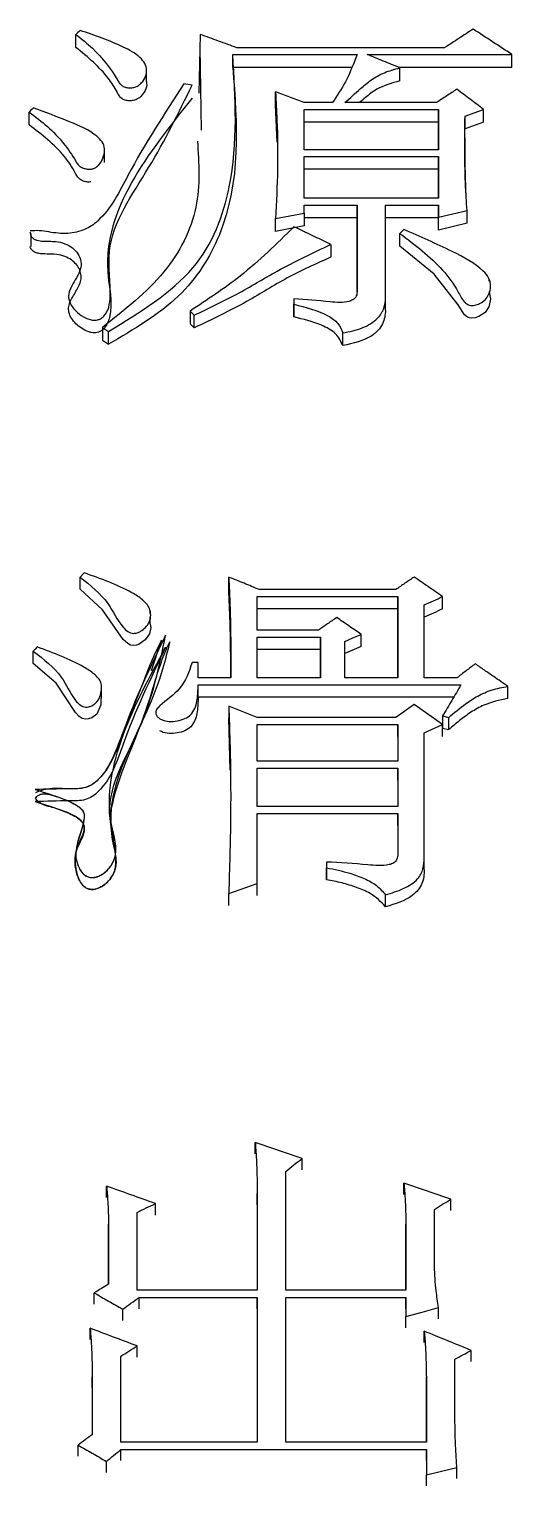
# Model space of a CAD drawing. Header units: millimetres. Extents: x 1890 to 4327, y 775 to 2498.
# Drawn here: x 2449.79 to 2452.35, y 2257.09 to 2264.83 of the extents above; entities that cross this region are included whole.
import ezdxf

# ---------------------------------------------------------------- set-up
doc = ezdxf.new("R2010")
doc.units = ezdxf.units.MM

msp = doc.modelspace()

# ---------------------------------------------------------------- linework, layer by layer
at = {"color": 7, "linetype": 'Continuous', "lineweight": 25}
for p, q in [((2450.0361, 2264.7297), (2450.0361, 2264.7988)), ((2450.6959, 2264.7988), (2450.6879, 2264.487)), ((2450.7029, 2264.2912), (2450.6959, 2264.7296)), ((2450.869, 2264.6925), (2451.5287, 2264.6925)), ((2450.869, 2264.6235), (2450.869, 2264.6925)), ((2451.994, 2264.728), (2450.8906, 2264.728)), ((2451.5829, 2264.6925), (2452.3509, 2264.6925)), ((2452.3509, 2264.6235), (2452.3509, 2264.6925)), ((2450.4101, 2264.55), (2450.4101, 2264.6196)), ((2451.4993, 2264.6235), (2450.869, 2264.6235)), ((2452.3509, 2264.6235), (2451.7512, 2264.6235)), ((2451.756, 2264.5527), (2451.756, 2264.6216)), ((2450.6526, 2264.5293), (2450.6093, 2264.5364)), ((2451.0961, 2264.425), (2451.0961, 2264.4937)), ((2449.7873, 2264.3184), (2449.7873, 2264.387)), ((2451.1041, 2264.2268), (2451.0961, 2264.425)), ((2451.399, 2264.4368), (2451.2476, 2264.4368)), ((2451.2476, 2264.4012), (2451.9615, 2264.4012)), ((2451.2476, 2264.1871), (2451.2476, 2264.4012)), ((2451.9507, 2264.4368), (2451.4639, 2264.4368)), ((2451.9615, 2264.4012), (2451.9615, 2264.1871)), ((2451.9615, 2264.3326), (2451.9615, 2264.4012)), ((2452.1021, 2264.297), (2452.1021, 2264.3655)), ((2452.1995, 2264.3326), (2452.1995, 2264.4012)), ((2451.9615, 2264.3326), (2451.2476, 2264.3326)), ((2451.9615, 2264.1871), (2451.9615, 2264.3326)), ((2452.1995, 2264.3326), (2452.1021, 2264.297)), ((2450.1881, 2264.1186), (2450.1881, 2264.1876)), ((2451.9615, 2264.1871), (2451.2476, 2264.1871)), ((2451.2476, 2264.1513), (2451.9615, 2264.1513)), ((2451.2476, 2263.9292), (2451.2476, 2264.1513)), ((2451.9615, 2264.1513), (2451.9615, 2263.9291)), ((2451.9615, 2264.083), (2451.9615, 2264.1513)), ((2451.9615, 2264.083), (2451.2476, 2264.083)), ((2451.9615, 2263.9291), (2451.9615, 2264.083)), ((2451.9615, 2263.9291), (2451.2476, 2263.9292)), ((2451.0961, 2263.7535), (2451.0961, 2263.8214)), ((2451.2476, 2263.8932), (2451.5288, 2263.8932)), ((2451.2476, 2263.8501), (2451.2476, 2263.8932)), ((2451.2476, 2263.8501), (2451.2476, 2263.7822)), ((2451.5288, 2263.8253), (2451.2476, 2263.8253)), ((2451.5288, 2263.8932), (2451.5288, 2263.4317)), ((2451.5288, 2263.8253), (2451.5288, 2263.8932)), ((2451.5288, 2263.4317), (2451.5288, 2263.8253)), ((2451.6803, 2263.8932), (2451.9615, 2263.8932)), ((2451.6803, 2263.4028), (2451.6803, 2263.8932)), ((2451.9615, 2263.8253), (2451.6803, 2263.8253)), ((2451.9615, 2263.8932), (2451.9615, 2263.8285)), ((2451.9615, 2263.8253), (2451.9615, 2263.8932)), ((2451.9615, 2263.7607), (2451.9615, 2263.8285)), ((2451.9615, 2263.7607), (2451.9615, 2263.8253)), ((2452.113, 2263.7966), (2452.113, 2263.8645)), ((2449.7981, 2263.674), (2449.7981, 2263.7417)), ((2451.2476, 2263.7822), (2451.0961, 2263.7535)), ((2451.7776, 2263.7638), (2451.756, 2263.7422)), ((2452.113, 2263.7966), (2451.9615, 2263.7607)), ((2451.389, 2263.6842), (2451.389, 2263.6165)), ((2452.2308, 2263.4898), (2452.2308, 2263.4988)), ((2451.1935, 2263.3955), (2451.1935, 2263.3666)), ((2451.1935, 2263.3955), (2451.1935, 2263.3282)), ((2451.1935, 2263.2993), (2451.1935, 2263.3666)), ((2451.6803, 2263.3355), (2451.6803, 2263.4028)), ((2452.2308, 2263.4307), (2452.2308, 2263.432)), ((2450.6418, 2263.3303), (2450.6418, 2263.2631)), ((2450.6637, 2263.2411), (2450.6637, 2263.3083)), ((2450.1766, 2263.2433), (2450.2091, 2263.2215)), ((2450.1766, 2263.2433), (2450.1766, 2263.1762)), ((2450.2091, 2263.1544), (2450.2091, 2263.2215)), ((2451.4531, 2263.1471), (2451.4531, 2263.2142)), ((2450.0793, 2261.9409), (2450.0577, 2261.9187)), ((2450.0577, 2261.8533), (2450.0577, 2261.9187)), ((2450.8474, 2261.8533), (2450.8474, 2261.9187)), ((2450.9988, 2261.8149), (2451.7452, 2261.8149)), ((2450.9988, 2261.6365), (2450.9988, 2261.8149)), ((2451.7344, 2261.8519), (2451.0096, 2261.852)), ((2451.7452, 2261.8149), (2451.7452, 2261.3831)), ((2451.7452, 2261.7496), (2451.7452, 2261.8149)), ((2451.9832, 2261.7496), (2451.9832, 2261.8149)), ((2450.4309, 2261.7257), (2450.4309, 2261.7351)), ((2451.7452, 2261.7496), (2450.9988, 2261.7496)), ((2451.7452, 2261.3831), (2451.7452, 2261.7496)), ((2451.8858, 2261.3831), (2451.8858, 2261.7703)), ((2450.4309, 2261.67), (2450.4309, 2261.7059)), ((2450.4363, 2261.4232), (2450.4907, 2261.5827)), ((2451.3233, 2261.6365), (2450.9988, 2261.6365)), ((2450.9988, 2261.5993), (2451.3341, 2261.5993)), ((2450.9988, 2261.3831), (2450.9988, 2261.5993)), ((2451.3341, 2261.5993), (2451.3341, 2261.3831)), ((2451.3341, 2261.5344), (2451.3341, 2261.5993)), ((2451.4639, 2261.3831), (2451.4639, 2261.577)), ((2451.5505, 2261.5492), (2451.5505, 2261.6142)), ((2451.3341, 2261.5344), (2450.9988, 2261.5344)), ((2451.3341, 2261.3831), (2451.3341, 2261.5344)), ((2451.5505, 2261.5492), (2451.4639, 2261.5121)), ((2450.6851, 2261.4652), (2450.6527, 2261.4652)), ((2450.6851, 2261.3831), (2450.6851, 2261.4652)), ((2450.8582, 2261.3831), (2450.6851, 2261.3831)), ((2450.6851, 2261.3458), (2452.0805, 2261.3458)), ((2450.6851, 2261.2811), (2450.6851, 2261.3458)), ((2451.3341, 2261.3831), (2450.9988, 2261.3831)), ((2451.7452, 2261.3831), (2451.4639, 2261.3831)), ((2452.0589, 2261.3831), (2451.8858, 2261.3831)), ((2450.172, 2261.2743), (2450.172, 2261.339)), ((2452.0423, 2261.2811), (2450.6851, 2261.2811)), ((2452.3294, 2261.2736), (2452.3294, 2261.3383)), ((2450.4599, 2261.1983), (2450.4599, 2261.1979)), ((2450.9988, 2261.1737), (2450.8474, 2261.2336)), ((2450.8474, 2261.2336), (2450.8474, 2261.1691)), ((2451.8317, 2261.2411), (2451.7344, 2261.1737)), ((2451.9832, 2261.1363), (2451.8317, 2261.2411)), ((2450.8541, 2260.893), (2450.8474, 2261.1691)), ((2451.7344, 2261.1737), (2450.9988, 2261.1737)), ((2450.9988, 2261.1363), (2451.7452, 2261.1363)), ((2450.9988, 2260.9412), (2450.9988, 2261.1363)), ((2451.7452, 2261.1363), (2451.7452, 2260.9412)), ((2451.7452, 2261.0719), (2451.7452, 2261.1363)), ((2451.8858, 2261.0913), (2451.9832, 2261.1363)), ((2451.9832, 2261.1812), (2452.0156, 2261.1737)), ((2451.9832, 2261.1812), (2451.9832, 2261.1168)), ((2451.9832, 2261.0719), (2451.9832, 2261.1363)), ((2451.9832, 2261.1168), (2452.0156, 2261.1093)), ((2452.0156, 2261.1093), (2452.0156, 2261.1737)), ((2451.8858, 2260.4283), (2451.8858, 2261.0913)), ((2451.7452, 2260.9412), (2450.9988, 2260.9412)), ((2450.9988, 2260.9036), (2451.7452, 2260.9036)), ((2450.9988, 2260.7003), (2450.9988, 2260.9036)), ((2451.7452, 2260.9036), (2451.7452, 2260.7003)), ((2451.7452, 2260.8396), (2451.7452, 2260.9036)), ((2451.7452, 2260.7003), (2450.9988, 2260.7003)), ((2450.9988, 2260.6626), (2451.7452, 2260.6626)), ((2450.9988, 2260.292), (2450.9988, 2260.6626)), ((2451.7452, 2260.6626), (2451.7452, 2260.451)), ((2451.7452, 2260.5989), (2451.7452, 2260.6626)), ((2451.8858, 2260.365), (2451.8858, 2260.4283)), ((2451.3666, 2260.4056), (2451.3666, 2260.3753)), ((2451.3666, 2260.4056), (2451.3666, 2260.3423)), ((2451.3666, 2260.312), (2451.3666, 2260.3753)), ((2450.8474, 2260.2389), (2450.9988, 2260.292)), ((2450.9988, 2260.2288), (2450.9988, 2260.292)), ((2450.8474, 2260.1758), (2450.8474, 2260.2389)), ((2451.6803, 2260.1681), (2451.6803, 2260.2313)), ((2450.988, 2258.8563), (2450.988, 2258.9175)), ((2451.2368, 2258.7715), (2451.2368, 2258.8326)), ((2451.1503, 2258.1337), (2451.1503, 2258.7629)), ((2450.1983, 2258.6246), (2450.1983, 2258.6855)), ((2450.9988, 2258.6468), (2450.9988, 2258.1337)), ((2450.9988, 2258.586), (2450.9988, 2258.6468)), ((2451.7777, 2258.6401), (2451.7777, 2258.701)), ((2450.458, 2258.5318), (2450.458, 2258.5925)), ((2451.9399, 2258.2584), (2451.9399, 2258.5615)), ((2452.0265, 2258.555), (2452.0265, 2258.6158)), ((2450.2092, 2258.4839), (2450.2092, 2258.1649)), ((2450.2092, 2258.4233), (2450.2092, 2258.4839)), ((2450.3606, 2258.1337), (2450.3606, 2258.546)), ((2451.7885, 2258.4839), (2451.7885, 2258.1337)), ((2451.7885, 2258.4233), (2451.7885, 2258.4839)), ((2450.2092, 2258.1649), (2450.2092, 2258.423)), ((2451.7885, 2258.1337), (2451.7885, 2258.423)), ((2450.1334, 2258.058), (2450.1334, 2258.1181)), ((2450.9988, 2258.1337), (2450.3606, 2258.1337)), ((2451.7885, 2258.1337), (2451.1503, 2258.1337)), ((2450.2849, 2257.9722), (2450.2849, 2258.0322)), ((2450.3714, 2258.0947), (2450.9988, 2258.0947)), ((2450.3714, 2258.0346), (2450.3714, 2258.0947)), ((2450.9988, 2258.0947), (2450.9988, 2257.3264)), ((2450.9988, 2258.0346), (2450.9988, 2258.0947)), ((2451.1503, 2258.0947), (2451.7885, 2258.0947)), ((2451.1503, 2257.3264), (2451.1503, 2258.0947)), ((2451.7885, 2258.0947), (2451.7885, 2257.9932)), ((2451.7885, 2258.0346), (2451.7885, 2258.0947)), ((2451.9616, 2257.98), (2451.9616, 2258.0401)), ((2451.7885, 2257.9332), (2451.7885, 2257.9932)), ((2450.1118, 2257.8708), (2450.1118, 2257.9307)), ((2451.8858, 2257.8552), (2451.8858, 2257.915)), ((2450.3606, 2257.777), (2450.3606, 2257.8368)), ((2452.1346, 2257.7536), (2452.1346, 2257.8133)), ((2450.2741, 2257.3264), (2450.2741, 2257.782)), ((2452.0481, 2257.4759), (2452.0481, 2257.7663)), ((2450.1226, 2257.6723), (2450.1226, 2257.3658)), ((2450.1226, 2257.6127), (2450.1226, 2257.6723)), ((2451.8967, 2257.6723), (2451.8967, 2257.3264)), ((2451.8967, 2257.6127), (2451.8967, 2257.6723)), ((2451.8967, 2257.3264), (2451.8967, 2257.6124)), ((2450.9988, 2257.3264), (2450.2741, 2257.3264)), ((2451.8967, 2257.3264), (2451.1503, 2257.3264)), ((2450.0469, 2257.2516), (2450.0469, 2257.3107)), ((2450.2741, 2257.228), (2450.2741, 2257.287)), ((2451.8967, 2257.287), (2451.8967, 2257.153)), ((2451.8967, 2257.228), (2451.8967, 2257.287)), ((2450.1984, 2257.165), (2450.1984, 2257.224)), ((2452.0589, 2257.1335), (2452.0589, 2257.1924)), ((2451.8967, 2257.0941), (2451.8967, 2257.153))]:
    msp.add_line(p, q, dxfattribs=at)
at = {"color": 7, "linetype": 'Continuous', "lineweight": 25, "flags": 128}
for points in [[(2450.0577, 2264.82), (2450.0522, 2264.8146), (2450.0441, 2264.8067), (2450.0361, 2264.7988)], [(2449.8089, 2264.4083), (2449.8034, 2264.4029), (2449.7953, 2264.3949), (2449.7873, 2264.387)], [(2452.1021, 2264.3655), (2452.1508, 2264.3834), (2452.1995, 2264.4012)], [(2451.0961, 2263.8214), (2451.1719, 2263.8357), (2451.2476, 2263.8501)], [(2451.9615, 2263.8285), (2452.0372, 2263.8465), (2452.113, 2263.8645)], [(2451.756, 2263.6745), (2451.756, 2263.6992), (2451.756, 2263.7207), (2451.756, 2263.7422)], [(2452.2296, 2263.4308), (2452.2373, 2263.3935), (2452.2285, 2263.3522), (2452.2084, 2263.3233), (2452.1759, 2263.3011), (2452.1554, 2263.294), (2452.1386, 2263.2922), (2452.1259, 2263.2939), (2452.1146, 2263.2987), (2452.0996, 2263.3108), (2452.0665, 2263.3627), (2451.9382, 2263.5266), (2451.756, 2263.6745), (2451.756, 2263.6745)], [(2450.6418, 2263.3303), (2450.6528, 2263.3193), (2450.6637, 2263.3083)], [(2450.6637, 2263.2412), (2450.6582, 2263.2467), (2450.6527, 2263.2522), (2450.6418, 2263.2631)], [(2450.1767, 2263.1762), (2450.1929, 2263.1653), (2450.2091, 2263.1544)], [(2450.4293, 2261.6686), (2450.4328, 2261.6508), (2450.4262, 2261.6163), (2450.4039, 2261.5847), (2450.3716, 2261.5618), (2450.357, 2261.5564), (2450.3422, 2261.5546), (2450.3258, 2261.5576), (2450.3106, 2261.5652), (2450.2863, 2261.5877), (2450.1772, 2261.744), (2450.0577, 2261.8533), (2450.0577, 2261.8533)], [(2451.4639, 2261.577), (2451.5072, 2261.5956), (2451.5505, 2261.6142)], [(2449.8305, 2261.5472), (2449.8197, 2261.536), (2449.8089, 2261.5249)], [(2449.8089, 2261.46), (2449.8089, 2261.484), (2449.8089, 2261.5044), (2449.8089, 2261.5249)], [(2450.1685, 2261.2743), (2450.1687, 2261.2406), (2450.1473, 2261.1912), (2450.1197, 2261.171), (2450.1032, 2261.1651), (2450.0865, 2261.1636), (2450.069, 2261.1684), (2450.0533, 2261.1784), (2450.0337, 2261.1993), (2449.9305, 2261.3545), (2449.8089, 2261.46), (2449.8089, 2261.46)], [(2451.7885, 2257.9932), (2451.875, 2258.0166), (2451.9616, 2258.0401)], [(2450.2741, 2257.287), (2450.9079, 2257.287), (2451.8967, 2257.287)], [(2451.8967, 2257.153), (2451.9778, 2257.1727), (2452.0589, 2257.1924)]]:
    msp.add_lwpolyline(points, dxfattribs=at)
at = {"color": 7, "linetype": 'Continuous', "lineweight": 25}
for points, knots in [([(2452.1454, 2264.827), (2452.1202, 2264.8105), (2452.0697, 2264.7775), (2452.0192, 2264.7445), (2451.994, 2264.728)], [0, 0, 0, 0, 0.499999, 1, 1, 1, 1]), ([(2452.3509, 2264.6925), (2452.3167, 2264.715), (2452.2482, 2264.7598), (2452.1797, 2264.8046), (2452.1454, 2264.827)], [0, 0, 0, 0, 0.5, 1, 1, 1, 1]), ([(2450.0361, 2264.7988), (2450.0661, 2264.7748), (2450.1566, 2264.7022), (2450.2268, 2264.6095), (2450.2676, 2264.5381), (2450.2822, 2264.5244), (2450.3011, 2264.5171), (2450.3221, 2264.5146), (2450.3434, 2264.5166), (2450.3658, 2264.5254), (2450.3891, 2264.5453), (2450.4075, 2264.5746), (2450.4141, 2264.6106), (2450.4032, 2264.6459), (2450.3664, 2264.692), (2450.2833, 2264.7351), (2450.1755, 2264.7805), (2450.0971, 2264.8068), (2450.0577, 2264.82)], [0, 0, 0, 0, 0.117103, 0.353724, 0.376614, 0.395602, 0.414782, 0.431323, 0.450524, 0.470069, 0.496423, 0.543443, 0.584386, 0.625263, 0.671715, 0.773941, 0.886489, 1, 1, 1, 1]), ([(2450.4082, 2264.5501), (2450.4094, 2264.5466), (2450.4153, 2264.5306), (2450.4047, 2264.5019), (2450.3868, 2264.4741), (2450.3644, 2264.4559), (2450.3423, 2264.4475), (2450.3187, 2264.4458), (2450.2968, 2264.4493), (2450.2771, 2264.4591), (2450.2637, 2264.4749), (2450.2446, 2264.5124), (2450.2056, 2264.5742), (2450.1303, 2264.6529), (2450.0676, 2264.704), (2450.0361, 2264.7297)], [0, 0, 0, 0, 0.021403, 0.100058, 0.170578, 0.207877, 0.245607, 0.2775, 0.3105, 0.342312, 0.37979, 0.420748, 0.584742, 0.790782, 1, 1, 1, 1]), ([(2450.2091, 2263.2215), (2450.377, 2263.3249), (2450.7066, 2263.5278), (2450.9061, 2264.0776), (2450.8831, 2264.4595), (2450.869, 2264.6925)], [0, 0, 0, 0, 0.287943, 0.565415, 1, 1, 1, 1]), ([(2451.5287, 2264.6925), (2451.5102, 2264.6435), (2451.477, 2264.5557), (2451.4229, 2264.4732), (2451.399, 2264.4368)], [0, 0, 0, 0, 0.557901, 1, 1, 1, 1]), ([(2451.756, 2264.6216), (2451.7413, 2264.6276), (2451.712, 2264.6396), (2451.6543, 2264.6633), (2451.6113, 2264.6809), (2451.5829, 2264.6925)], [0, 0, 0, 0, 0.253937, 0.507874, 1, 1, 1, 1]), ([(2450.869, 2264.6235), (2450.8917, 2264.322), (2450.9236, 2263.9002), (2450.6058, 2263.3875), (2450.3429, 2263.233), (2450.2091, 2263.1544)], [0, 0, 0, 0, 0.5518, 0.771887, 1, 1, 1, 1]), ([(2451.4639, 2264.4368), (2451.4916, 2264.4616), (2451.5373, 2264.5027), (2451.6031, 2264.559), (2451.6727, 2264.5989), (2451.728, 2264.614), (2451.756, 2264.6216)], [0, 0, 0, 0, 0.3349013, 0.5525999, 0.7736255, 1, 1, 1, 1]), ([(2449.7925, 2263.7484), (2449.7927, 2263.7437), (2449.7932, 2263.7345), (2449.8015, 2263.7219), (2449.8139, 2263.7117), (2449.8344, 2263.7039), (2449.8777, 2263.6996), (2449.9325, 2263.703), (2449.9896, 2263.6851), (2450.028, 2263.6594), (2450.0547, 2263.6247), (2450.067, 2263.5835), (2450.0542, 2263.5229), (2450.0119, 2263.4705), (2449.9923, 2263.4108), (2450.0054, 2263.3641), (2450.0392, 2263.3241), (2450.0779, 2263.2972), (2450.1102, 2263.2848), (2450.1325, 2263.2813), (2450.1515, 2263.2833), (2450.1691, 2263.2906), (2450.1893, 2263.3076), (2450.2111, 2263.3428), (2450.2268, 2263.46), (2450.1742, 2263.7249), (2450.4393, 2264.093), (2450.5814, 2264.3836), (2450.6526, 2264.5293)], [0, 0, 0, 0, 0.006979, 0.013925, 0.020645, 0.027359, 0.039158, 0.068779, 0.087565, 0.106337, 0.125711, 0.147046, 0.168852, 0.216529, 0.237968, 0.259695, 0.286308, 0.307882, 0.318004, 0.326525, 0.332753, 0.33899, 0.348555, 0.366353, 0.396306, 0.524136, 0.761431, 1, 1, 1, 1]), ([(2450.6093, 2264.5364), (2450.5052, 2264.3771), (2450.3487, 2264.1378), (2450.2211, 2263.8674), (2450.1202, 2263.7822), (2450.0824, 2263.7626), (2450.0395, 2263.7488), (2449.9749, 2263.7388), (2449.9076, 2263.7467), (2449.8424, 2263.7591), (2449.8093, 2263.7567), (2449.7934, 2263.7555)], [0, 0, 0, 0, 0.492538, 0.740191, 0.77071, 0.80144, 0.832707, 0.864862, 0.933359, 0.96806, 1, 1, 1, 1]), ([(2451.756, 2264.5527), (2451.7131, 2264.5401), (2451.6431, 2264.5196), (2451.5806, 2264.4707), (2451.5518, 2264.4458), (2451.5414, 2264.4368)], [0, 0, 0, 0, 0.503492, 0.820845, 1, 1, 1, 1]), ([(2450.6526, 2264.4605), (2450.4171, 2264.1642), (2450.1231, 2263.7943), (2450.2353, 2263.3667), (2450.2054, 2263.2669), (2450.1915, 2263.2442), (2450.1764, 2263.2293), (2450.1637, 2263.2209), (2450.149, 2263.2157), (2450.1328, 2263.2145), (2450.1161, 2263.2166), (2450.0926, 2263.2236), (2450.0641, 2263.2388), (2450.0345, 2263.263), (2450.011, 2263.2917), (2449.9965, 2263.3228), (2449.9959, 2263.3653), (2450.0225, 2263.4144), (2450.0531, 2263.4611), (2450.065, 2263.5023), (2450.0624, 2263.5336), (2450.0499, 2263.5637), (2450.0277, 2263.591), (2449.9963, 2263.6133), (2449.9406, 2263.6352), (2449.8833, 2263.6314), (2449.836, 2263.6361), (2449.8182, 2263.6419), (2449.8069, 2263.6494), (2449.7999, 2263.6567), (2449.7947, 2263.6651), (2449.7933, 2263.6711), (2449.7926, 2263.674)], [0, 0, 0, 0, 0.497456, 0.620857, 0.636346, 0.651276, 0.658077, 0.664325, 0.67016, 0.675991, 0.682204, 0.688976, 0.70417, 0.720933, 0.738108, 0.754604, 0.770049, 0.801248, 0.833208, 0.848775, 0.864425, 0.880247, 0.89615, 0.91217, 0.928663, 0.965077, 0.973828, 0.982053, 0.986245, 0.990754, 0.995583, 1, 1, 1, 1]), ([(2451.0961, 2264.4937), (2451.0988, 2264.4434), (2451.106, 2264.3069), (2451.1091, 2264.0829), (2451.1005, 2263.9086), (2451.0961, 2263.8214)], [0, 0, 0, 0, 0.225447, 0.61244, 1, 1, 1, 1]), ([(2452.0589, 2264.5079), (2452.0408, 2264.4961), (2452.0048, 2264.4724), (2451.9687, 2264.4486), (2451.9507, 2264.4368)], [0, 0, 0, 0, 0.499999, 1, 1, 1, 1]), ([(2452.1995, 2264.4012), (2452.1761, 2264.419), (2452.1292, 2264.4546), (2452.0823, 2264.4901), (2452.0589, 2264.5079)], [0, 0, 0, 0, 0.499999, 1, 1, 1, 1]), ([(2449.7873, 2264.387), (2449.8208, 2264.3617), (2449.9222, 2264.2853), (2450.0016, 2264.1857), (2450.0454, 2264.1075), (2450.0627, 2264.0935), (2450.0841, 2264.0855), (2450.1059, 2264.0828), (2450.1261, 2264.0852), (2450.1438, 2264.093), (2450.167, 2264.1152), (2450.1834, 2264.1494), (2450.1912, 2264.1917), (2450.1776, 2264.2288), (2450.1216, 2264.2848), (2449.9911, 2264.3423), (2449.8733, 2264.385), (2449.8089, 2264.4084)], [0, 0, 0, 0, 0.118687, 0.359196, 0.382949, 0.402078, 0.421221, 0.441113, 0.455768, 0.470498, 0.490908, 0.548404, 0.590662, 0.633125, 0.674263, 0.821867, 1, 1, 1, 1]), ([(2452.113, 2263.8645), (2452.1114, 2263.8875), (2452.109, 2263.9221), (2452.1063, 2263.9681), (2452.1047, 2264.0026), (2452.1037, 2264.0285), (2452.1031, 2264.0486), (2452.1027, 2264.063), (2452.1023, 2264.0802), (2452.1019, 2264.0974), (2452.1017, 2264.1118), (2452.1015, 2264.1262), (2452.1013, 2264.1405), (2452.1012, 2264.1577), (2452.1011, 2264.1749), (2452.101, 2264.1921), (2452.101, 2264.2065), (2452.101, 2264.2208), (2452.1011, 2264.2351), (2452.1012, 2264.2523), (2452.1012, 2264.2667), (2452.1013, 2264.2781), (2452.1014, 2264.2867), (2452.1014, 2264.2939), (2452.1015, 2264.301), (2452.1016, 2264.3082), (2452.1017, 2264.3168), (2452.1017, 2264.3253), (2452.1018, 2264.3325), (2452.1019, 2264.3397), (2452.1019, 2264.3454), (2452.102, 2264.3511), (2452.102, 2264.3554), (2452.1021, 2264.3602), (2452.1021, 2264.3636), (2452.1021, 2264.3655)], [0, 0, 0, 0, 0.137495, 0.206243, 0.274991, 0.343739, 0.360926, 0.3953, 0.429674, 0.464048, 0.498422, 0.515609, 0.549982, 0.584356, 0.61873, 0.653104, 0.687478, 0.704665, 0.739038, 0.773412, 0.807786, 0.824973, 0.84216, 0.859347, 0.86794, 0.885127, 0.902314, 0.919501, 0.936688, 0.945281, 0.962468, 0.971061, 0.979655, 0.988248, 1, 1, 1, 1]), ([(2450.1154, 2264.0164), (2450.1121, 2264.016), (2450.101, 2264.0146), (2450.0817, 2264.018), (2450.0605, 2264.0264), (2450.0427, 2264.0423), (2450.0205, 2264.0872), (2449.9762, 2264.1574), (2449.8884, 2264.2408), (2449.8212, 2264.2924), (2449.7873, 2264.3184)], [0, 0, 0, 0, 0.018476, 0.061789, 0.105489, 0.149477, 0.212223, 0.462546, 0.729106, 1, 1, 1, 1]), ([(2450.6813, 2264.2321), (2450.6889, 2264.1151), (2450.7044, 2263.8767), (2450.5272, 2263.5193), (2450.2946, 2263.3362), (2450.1766, 2263.2433)], [0, 0, 0, 0, 0.322113, 0.656114, 1, 1, 1, 1]), ([(2452.1079, 2263.9477), (2452.108, 2263.9477), (2452.108, 2263.9475), (2452.1065, 2263.9869), (2452.1027, 2264.0922), (2452.1021, 2264.1848), (2452.102, 2264.2433), (2452.102, 2264.2678), (2452.1019, 2264.2702), (2452.1019, 2264.2714)], [0, 0, 0, 0, 0.00357, 0.023068, 0.457318, 0.686208, 0.826116, 0.905274, 1, 1, 1, 1]), ([(2449.7981, 2263.6744), (2449.7981, 2263.6773), (2449.7981, 2263.6818), (2449.7981, 2263.6866), (2449.7981, 2263.6886), (2449.7981, 2263.689), (2449.7981, 2263.6891), (2449.7981, 2263.6969), (2449.7981, 2263.7047), (2449.7981, 2263.728), (2449.7981, 2263.7364), (2449.7981, 2263.7421)], [0, 0, 0, 0, 0.098322, 0.150223, 0.156042, 0.157925, 0.159189, 0.159644, 0.360233, 0.564728, 1, 1, 1, 1]), ([(2451.1937, 2263.7781), (2451.1026, 2263.6879), (2450.9386, 2263.5254), (2450.7332, 2263.3903), (2450.6418, 2263.3303)], [0, 0, 0, 0, 0.55543, 1, 1, 1, 1]), ([(2451.3886, 2263.6843), (2451.3605, 2263.6979), (2451.3139, 2263.7203), (2451.2489, 2263.7516), (2451.2121, 2263.7693), (2451.1937, 2263.7781)], [0, 0, 0, 0, 0.433599, 0.716799, 1, 1, 1, 1]), ([(2451.756, 2263.7422), (2451.7963, 2263.712), (2451.9181, 2263.6209), (2452.0377, 2263.4977), (2452.0854, 2263.3908), (2452.1097, 2263.3683), (2452.1229, 2263.3612), (2452.1386, 2263.3587), (2452.1584, 2263.3611), (2452.1839, 2263.3709), (2452.2105, 2263.3898), (2452.2323, 2263.4216), (2452.2403, 2263.4621), (2452.2315, 2263.507), (2452.17, 2263.5773), (2452.011, 2263.6607), (2451.8636, 2263.7258), (2451.7776, 2263.7638)], [0, 0, 0, 0, 0.117023, 0.353532, 0.409689, 0.421913, 0.431957, 0.442101, 0.453679, 0.472075, 0.49977, 0.527462, 0.568321, 0.610802, 0.649012, 0.795156, 1, 1, 1, 1]), ([(2450.6637, 2263.3083), (2450.7401, 2263.3444), (2450.893, 2263.4167), (2451.1202, 2263.5568), (2451.2926, 2263.6385), (2451.3886, 2263.684)], [0, 0, 0, 0, 0.306675, 0.613603, 1, 1, 1, 1]), ([(2451.3886, 2263.6163), (2451.3104, 2263.5812), (2451.1547, 2263.5113), (2450.9312, 2263.3678), (2450.7593, 2263.2864), (2450.6637, 2263.2411)], [0, 0, 0, 0, 0.309662, 0.616334, 1, 1, 1, 1]), ([(2451.5289, 2263.4317), (2451.528, 2263.422), (2451.5266, 2263.4064), (2451.5074, 2263.3895), (2451.4631, 2263.3721), (2451.3523, 2263.3832), (2451.2567, 2263.3906), (2451.1935, 2263.3955)], [0, 0, 0, 0, 0.100834, 0.16221, 0.226726, 0.489604, 1, 1, 1, 1]), ([(2451.1935, 2263.3666), (2451.2571, 2263.3508), (2451.3449, 2263.3289), (2451.4316, 2263.2675), (2451.446, 2263.2318), (2451.4531, 2263.2142)], [0, 0, 0, 0, 0.572425, 0.789887, 1, 1, 1, 1]), ([(2451.4531, 2263.2142), (2451.4885, 2263.2214), (2451.5579, 2263.2354), (2451.6367, 2263.2835), (2451.6758, 2263.3439), (2451.6788, 2263.3832), (2451.6803, 2263.4028)], [0, 0, 0, 0, 0.292672, 0.574648, 0.788772, 1, 1, 1, 1]), ([(2451.1935, 2263.3282), (2451.1935, 2263.325), (2451.1935, 2263.3196), (2451.1935, 2263.312), (2451.1935, 2263.3057), (2451.1935, 2263.3014), (2451.1935, 2263.2993)], [0, 0, 0, 0, 0.34, 0.56, 0.78, 1, 1, 1, 1]), ([(2451.4531, 2263.1471), (2451.4427, 2263.1693), (2451.4214, 2263.2146), (2451.3234, 2263.2672), (2451.2431, 2263.287), (2451.1935, 2263.2993)], [0, 0, 0, 0, 0.267334, 0.547158, 1, 1, 1, 1]), ([(2451.6803, 2263.3355), (2451.6778, 2263.3106), (2451.6727, 2263.2602), (2451.598, 2263.1797), (2451.5087, 2263.1596), (2451.4531, 2263.1471)], [0, 0, 0, 0, 0.26941, 0.545308, 1, 1, 1, 1]), ([(2450.0577, 2261.9187), (2450.1128, 2261.8743), (2450.2102, 2261.7956), (2450.2568, 2261.6825), (2450.3046, 2261.6327), (2450.325, 2261.6221), (2450.343, 2261.6184), (2450.3622, 2261.622), (2450.3836, 2261.6323), (2450.4079, 2261.6513), (2450.4288, 2261.6804), (2450.4349, 2261.7163), (2450.4274, 2261.7582), (2450.3914, 2261.8008), (2450.2779, 2261.8702), (2450.1674, 2261.9096), (2450.0793, 2261.9409)], [0, 0, 0, 0, 0.207529, 0.367372, 0.400835, 0.41667, 0.431354, 0.448141, 0.466694, 0.497248, 0.538464, 0.578549, 0.61996, 0.682145, 0.746849, 1, 1, 1, 1]), ([(2450.8474, 2261.9187), (2450.8488, 2261.8872), (2450.8506, 2261.8479), (2450.8524, 2261.8046), (2450.853, 2261.7908), (2450.8533, 2261.7809), (2450.8537, 2261.7711), (2450.8543, 2261.7553), (2450.8548, 2261.7396), (2450.8553, 2261.7238), (2450.8557, 2261.708), (2450.8561, 2261.6922), (2450.8565, 2261.6725), (2450.8568, 2261.6567), (2450.8571, 2261.6409), (2450.8573, 2261.6251), (2450.8575, 2261.6093), (2450.8577, 2261.5935), (2450.8578, 2261.5816), (2450.8579, 2261.5718), (2450.8579, 2261.5619), (2450.858, 2261.554), (2450.8581, 2261.5441), (2450.8581, 2261.5362), (2450.8581, 2261.5283), (2450.8582, 2261.5203), (2450.8582, 2261.5124), (2450.8582, 2261.5025), (2450.8582, 2261.4946), (2450.8582, 2261.4867), (2450.8582, 2261.4788), (2450.8582, 2261.4709), (2450.8582, 2261.461), (2450.8582, 2261.4531), (2450.8582, 2261.4451), (2450.8582, 2261.4372), (2450.8582, 2261.4293), (2450.8582, 2261.4194), (2450.8582, 2261.4124), (2450.8582, 2261.4055), (2450.8582, 2261.4015), (2450.8582, 2261.3966), (2450.8582, 2261.3926), (2450.8582, 2261.3878), (2450.8582, 2261.385), (2450.8582, 2261.3831)], [0, 0, 0, 0, 0.176928, 0.221159, 0.243275, 0.254333, 0.276449, 0.298565, 0.342797, 0.364913, 0.387029, 0.431261, 0.453377, 0.497609, 0.519725, 0.54184, 0.586072, 0.608188, 0.630304, 0.65242, 0.663478, 0.685594, 0.696652, 0.718768, 0.729826, 0.740884, 0.763, 0.774058, 0.796174, 0.807232, 0.818289, 0.840405, 0.851463, 0.873579, 0.884637, 0.895695, 0.917811, 0.928869, 0.950985, 0.956514, 0.967572, 0.973101, 0.984159, 0.989688, 1, 1, 1, 1]), ([(2451.0096, 2261.852), (2450.9826, 2261.8631), (2450.9285, 2261.8853), (2450.8744, 2261.9076), (2450.8474, 2261.9187)], [0, 0, 0, 0, 0.4999992, 1, 1, 1, 1]), ([(2451.8317, 2261.9187), (2451.8155, 2261.9075), (2451.7831, 2261.8853), (2451.7506, 2261.8631), (2451.7344, 2261.8519)], [0, 0, 0, 0, 0.499998, 1, 1, 1, 1]), ([(2451.9832, 2261.8149), (2451.9579, 2261.8322), (2451.9075, 2261.8668), (2451.857, 2261.9014), (2451.8317, 2261.9187)], [0, 0, 0, 0, 0.4999988, 1, 1, 1, 1]), ([(2450.858, 2261.3831), (2450.8581, 2261.4249), (2450.8581, 2261.5245), (2450.8548, 2261.6812), (2450.8498, 2261.7959), (2450.8474, 2261.8533)], [0, 0, 0, 0, 0.2657714, 0.632843, 1, 1, 1, 1]), ([(2451.8858, 2261.7703), (2451.902, 2261.7777), (2451.9345, 2261.7926), (2451.9669, 2261.8074), (2451.9832, 2261.8149)], [0, 0, 0, 0, 0.499999, 1, 1, 1, 1]), ([(2451.9832, 2261.7496), (2451.9669, 2261.7422), (2451.9345, 2261.7274), (2451.902, 2261.7126), (2451.8858, 2261.7051)], [0, 0, 0, 0, 0.499998, 1, 1, 1, 1]), ([(2451.4207, 2261.7035), (2451.4044, 2261.6923), (2451.372, 2261.67), (2451.3395, 2261.6477), (2451.3233, 2261.6365)], [0, 0, 0, 0, 0.499998, 1, 1, 1, 1]), ([(2451.5505, 2261.6142), (2451.5288, 2261.6291), (2451.4856, 2261.6589), (2451.4423, 2261.6886), (2451.4207, 2261.7035)], [0, 0, 0, 0, 0.499999, 1, 1, 1, 1]), ([(2449.8197, 2260.7906), (2449.8688, 2260.7751), (2449.9459, 2260.7507), (2450.0305, 2260.7156), (2450.0661, 2260.6871), (2450.0809, 2260.6649), (2450.0771, 2260.5769), (2450.0153, 2260.4808), (2450.0484, 2260.3791), (2450.0695, 2260.3459), (2450.0885, 2260.3315), (2450.1039, 2260.3249), (2450.1212, 2260.3224), (2450.1398, 2260.3245), (2450.1589, 2260.3311), (2450.181, 2260.3434), (2450.2046, 2260.3627), (2450.2314, 2260.3964), (2450.2656, 2260.4864), (2450.1532, 2260.7367), (2450.4126, 2261.1177), (2450.4788, 2261.4458), (2450.512, 2261.6105)], [0, 0, 0, 0, 0.062139, 0.097741, 0.110846, 0.121745, 0.134474, 0.241844, 0.272517, 0.28985, 0.296872, 0.303283, 0.310072, 0.317098, 0.324991, 0.334204, 0.348814, 0.364868, 0.393646, 0.487371, 0.742662, 1, 1, 1, 1]), ([(2450.512, 2261.6105), (2450.4315, 2261.4424), (2450.3108, 2261.1906), (2450.2229, 2260.9038), (2450.1256, 2260.817), (2450.0734, 2260.7933), (2449.9671, 2260.7947), (2449.8788, 2260.7922), (2449.8197, 2260.7906)], [0, 0, 0, 0, 0.500155, 0.749433, 0.782567, 0.811815, 0.874052, 1, 1, 1, 1]), ([(2450.4907, 2261.5827), (2450.4744, 2261.5513), (2450.4423, 2261.4895), (2450.3852, 2261.3386), (2450.3369, 2261.2199), (2450.3025, 2261.1331), (2450.2536, 2261.0203), (2450.223, 2260.9048), (2450.1272, 2260.8181), (2450.0896, 2260.8001), (2450.045, 2260.7934), (2449.9847, 2260.7935), (2449.9223, 2260.7983), (2449.8617, 2260.79), (2449.8348, 2260.7791), (2449.8214, 2260.7737)], [0, 0, 0, 0, 0.127271, 0.250947, 0.419961, 0.470254, 0.498152, 0.744763, 0.775002, 0.804533, 0.835455, 0.868351, 0.930416, 0.965226, 1, 1, 1, 1]), ([(2449.8089, 2261.5249), (2449.8651, 2261.4821), (2449.9644, 2261.4067), (2450.0069, 2261.2929), (2450.0521, 2261.242), (2450.0719, 2261.2309), (2450.0871, 2261.2271), (2450.104, 2261.229), (2450.1259, 2261.2374), (2450.1572, 2261.2602), (2450.1703, 2261.3052), (2450.1764, 2261.3596), (2450.1336, 2261.4062), (2450.0247, 2261.4755), (2449.9166, 2261.5154), (2449.8305, 2261.5472)], [0, 0, 0, 0, 0.207996, 0.367554, 0.405471, 0.419369, 0.432328, 0.447278, 0.463534, 0.497494, 0.558303, 0.619645, 0.682126, 0.746669, 1, 1, 1, 1]), ([(2450.512, 2261.5455), (2450.4314, 2261.3777), (2450.3107, 2261.1261), (2450.2228, 2260.8395), (2450.1255, 2260.7529), (2450.0732, 2260.7294), (2449.967, 2260.7308), (2449.8788, 2260.7283), (2449.8197, 2260.7267)], [0, 0, 0, 0, 0.500153, 0.749421, 0.782538, 0.811803, 0.874043, 1, 1, 1, 1]), ([(2449.8197, 2260.7267), (2449.8722, 2260.7102), (2449.9499, 2260.6858), (2450.0364, 2260.6487), (2450.0692, 2260.6205), (2450.079, 2260.6006), (2450.0855, 2260.5481), (2450.034, 2260.4854), (2450.0296, 2260.4001), (2450.0385, 2260.3468), (2450.0543, 2260.3052), (2450.0712, 2260.2807), (2450.091, 2260.2662), (2450.1093, 2260.26), (2450.1293, 2260.2596), (2450.1545, 2260.2654), (2450.1836, 2260.2806), (2450.2185, 2260.3133), (2450.2478, 2260.3629), (2450.2501, 2260.4664), (2450.1446, 2260.8673), (2450.344, 2261.2354), (2450.512, 2261.5455)], [0, 0, 0, 0, 0.066326, 0.098069, 0.114802, 0.122366, 0.12991, 0.194026, 0.225577, 0.257771, 0.274923, 0.290948, 0.299033, 0.306308, 0.31368, 0.322028, 0.336671, 0.353914, 0.385654, 0.416675, 0.50855, 1, 1, 1, 1]), ([(2450.5337, 2261.5746), (2450.5219, 2261.5255), (2450.4308, 2261.1461), (2450.1795, 2260.8499), (2450.2321, 2260.4989), (2450.2517, 2260.4188), (2450.2459, 2260.365), (2450.224, 2260.3218), (2450.195, 2260.2898), (2450.1639, 2260.2692), (2450.1372, 2260.2607), (2450.1183, 2260.2598), (2450.106, 2260.2615), (2450.0951, 2260.2651), (2450.0824, 2260.2719), (2450.0701, 2260.2834), (2450.0571, 2260.3019), (2450.0492, 2260.3188), (2450.0448, 2260.3313), (2450.0435, 2260.3355), (2450.0325, 2260.371), (2450.0263, 2260.4337), (2450.0516, 2260.508), (2450.075, 2260.5539), (2450.082, 2260.5849), (2450.0773, 2260.6097), (2450.0458, 2260.6452), (2449.9813, 2260.6733), (2449.9186, 2260.6935), (2449.8791, 2260.7037), (2449.8609, 2260.7104), (2449.8473, 2260.7178), (2449.832, 2260.7283), (2449.8252, 2260.7372), (2449.8206, 2260.7433)], [0, 0, 0, 0, 0.063403, 0.490083, 0.555845, 0.585953, 0.612335, 0.635418, 0.654818, 0.670315, 0.682341, 0.687426, 0.692125, 0.696624, 0.701068, 0.709996, 0.718666, 0.732514, 0.736768, 0.73811, 0.738909, 0.79149, 0.829877, 0.853354, 0.86561, 0.876875, 0.890063, 0.92862, 0.960137, 0.969562, 0.976521, 0.982326, 0.987997, 1, 1, 1, 1]), ([(2449.8206, 2260.7433), (2449.8232, 2260.7469), (2449.8265, 2260.7516), (2449.8325, 2260.7574), (2449.8414, 2260.7631), (2449.855, 2260.7684), (2449.8997, 2260.7666), (2449.9665, 2260.7416), (2450.0341, 2260.7143), (2450.0687, 2260.6847), (2450.0804, 2260.664), (2450.0805, 2260.5776), (2450.0168, 2260.4859), (2450.0467, 2260.3857), (2450.0642, 2260.351), (2450.0859, 2260.3327), (2450.0999, 2260.3265), (2450.1111, 2260.3239), (2450.1231, 2260.3232), (2450.1406, 2260.3249), (2450.1638, 2260.3329), (2450.1902, 2260.3499), (2450.2149, 2260.3744), (2450.2354, 2260.4058), (2450.2654, 2260.4912), (2450.2085, 2260.5899), (2450.2459, 2260.8205), (2450.3454, 2261.0333), (2450.4202, 2261.244), (2450.4448, 2261.326), (2450.4643, 2261.3937), (2450.4954, 2261.4893), (2450.5208, 2261.5459), (2450.5337, 2261.5746)], [0, 0, 0, 0, 0.007115, 0.009283, 0.013168, 0.022788, 0.029323, 0.067396, 0.105312, 0.117519, 0.126527, 0.138469, 0.245589, 0.268554, 0.290817, 0.300477, 0.304973, 0.309414, 0.313965, 0.318785, 0.329689, 0.342801, 0.358258, 0.375878, 0.395342, 0.489004, 0.523993, 0.742498, 0.828477, 0.854871, 0.870121, 0.933939, 1, 1, 1, 1]), ([(2450.6527, 2261.4652), (2450.6363, 2261.4156), (2450.6069, 2261.326), (2450.5076, 2261.2602), (2450.4622, 2261.2161), (2450.458, 2261.1948), (2450.4666, 2261.1779), (2450.4807, 2261.1659), (2450.5054, 2261.1547), (2450.5422, 2261.15), (2450.5849, 2261.1563), (2450.6247, 2261.1695), (2450.6666, 2261.2059), (2450.6821, 2261.2693), (2450.6841, 2261.3203), (2450.6851, 2261.3458)], [0, 0, 0, 0, 0.231115, 0.416996, 0.453479, 0.487626, 0.51108, 0.53533, 0.560619, 0.61156, 0.663004, 0.713338, 0.761901, 0.881097, 1, 1, 1, 1]), ([(2452.1563, 2261.4577), (2452.14, 2261.4453), (2452.1076, 2261.4204), (2452.0751, 2261.3956), (2452.0589, 2261.3831)], [0, 0, 0, 0, 0.499999, 1, 1, 1, 1]), ([(2452.3294, 2261.3383), (2452.3044, 2261.3555), (2452.2631, 2261.3841), (2452.2054, 2261.4239), (2452.1726, 2261.4465), (2452.1563, 2261.4577)], [0, 0, 0, 0, 0.43259, 0.716295, 1, 1, 1, 1]), ([(2452.0805, 2261.3458), (2452.0643, 2261.3184), (2452.0319, 2261.2636), (2451.9994, 2261.2087), (2451.9832, 2261.1812)], [0, 0, 0, 0, 0.5, 1, 1, 1, 1]), ([(2450.6851, 2261.2811), (2450.6841, 2261.2557), (2450.6821, 2261.2048), (2450.6666, 2261.1415), (2450.6247, 2261.1051), (2450.5848, 2261.0919), (2450.5423, 2261.0858), (2450.505, 2261.0899), (2450.4871, 2261.0992), (2450.4811, 2261.1023)], [0, 0, 0, 0, 0.255753, 0.512159, 0.616677, 0.725055, 0.835847, 0.945555, 1, 1, 1, 1]), ([(2452.0156, 2261.1737), (2452.0448, 2261.1981), (2452.093, 2261.2385), (2452.1687, 2261.2889), (2452.2445, 2261.3219), (2452.3009, 2261.3328), (2452.3293, 2261.3383)], [0, 0, 0, 0, 0.333781, 0.552151, 0.77417, 1, 1, 1, 1]), ([(2452.3293, 2261.2736), (2452.2856, 2261.2644), (2452.214, 2261.2493), (2452.133, 2261.2013), (2452.0715, 2261.1572), (2452.0342, 2261.1252), (2452.0156, 2261.1093)], [0, 0, 0, 0, 0.347143, 0.566978, 0.784321, 1, 1, 1, 1]), ([(2450.8474, 2261.2336), (2450.8496, 2261.1699), (2450.8565, 2260.9733), (2450.8598, 2260.6422), (2450.8515, 2260.3733), (2450.8474, 2260.2389)], [0, 0, 0, 0, 0.193449, 0.596574, 1, 1, 1, 1]), ([(2451.7453, 2260.451), (2451.7448, 2260.4396), (2451.744, 2260.4214), (2451.7253, 2260.3993), (2451.6721, 2260.3821), (2451.5491, 2260.3955), (2451.4391, 2260.4016), (2451.3666, 2260.4056)], [0, 0, 0, 0, 0.1012919, 0.1614916, 0.2249951, 0.4893613, 1, 1, 1, 1]), ([(2451.6803, 2260.2313), (2451.7123, 2260.2412), (2451.7753, 2260.2608), (2451.8516, 2260.3073), (2451.8829, 2260.3699), (2451.8849, 2260.4089), (2451.8858, 2260.4283)], [0, 0, 0, 0, 0.291832, 0.574338, 0.788145, 1, 1, 1, 1]), ([(2451.3666, 2260.3753), (2451.4087, 2260.3666), (2451.4777, 2260.3524), (2451.5668, 2260.3197), (2451.6356, 2260.2836), (2451.6655, 2260.2485), (2451.6803, 2260.2313)], [0, 0, 0, 0, 0.347314, 0.569762, 0.788105, 1, 1, 1, 1]), ([(2451.3666, 2260.3422), (2451.3666, 2260.3365), (2451.3666, 2260.3265), (2451.3666, 2260.3164), (2451.3666, 2260.312)], [0, 0, 0, 0, 0.56, 1, 1, 1, 1]), ([(2451.8858, 2260.3649), (2451.8846, 2260.34), (2451.8821, 2260.2897), (2451.8138, 2260.2086), (2451.7316, 2260.1836), (2451.6803, 2260.1681)], [0, 0, 0, 0, 0.270016, 0.54466, 1, 1, 1, 1]), ([(2451.6803, 2260.1681), (2451.6552, 2260.1939), (2451.6133, 2260.2371), (2451.5261, 2260.2721), (2451.4484, 2260.2959), (2451.3939, 2260.3066), (2451.3666, 2260.312)], [0, 0, 0, 0, 0.328972, 0.550181, 0.774311, 1, 1, 1, 1]), ([(2450.988, 2258.9175), (2450.9899, 2258.8908), (2450.9937, 2258.8373), (2450.9977, 2258.747), (2450.9984, 2258.6835), (2450.9988, 2258.6468)], [0, 0, 0, 0, 0.2972646, 0.5945414, 1, 1, 1, 1]), ([(2451.2368, 2258.8326), (2451.1953, 2258.8467), (2451.1124, 2258.8751), (2451.0295, 2258.9034), (2450.988, 2258.9175)], [0, 0, 0, 0, 0.4999994, 1, 1, 1, 1]), ([(2451.1503, 2258.7629), (2451.1647, 2258.7745), (2451.1935, 2258.7978), (2451.2224, 2258.821), (2451.2368, 2258.8326)], [0, 0, 0, 0, 0.5, 1, 1, 1, 1]), ([(2450.1983, 2258.6855), (2450.2009, 2258.6585), (2450.2052, 2258.6114), (2450.2078, 2258.5442), (2450.2087, 2258.504), (2450.2092, 2258.4839)], [0, 0, 0, 0, 0.403496, 0.701702, 1, 1, 1, 1]), ([(2450.458, 2258.5925), (2450.4147, 2258.608), (2450.3281, 2258.6391), (2450.2416, 2258.67), (2450.1983, 2258.6855)], [0, 0, 0, 0, 0.499999, 1, 1, 1, 1]), ([(2451.7777, 2258.701), (2451.78, 2258.6737), (2451.7841, 2258.624), (2451.787, 2258.5516), (2451.788, 2258.5065), (2451.7885, 2258.4839)], [0, 0, 0, 0, 0.37761, 0.688762, 1, 1, 1, 1]), ([(2452.0265, 2258.6158), (2451.985, 2258.63), (2451.9021, 2258.6584), (2451.8191, 2258.6868), (2451.7777, 2258.701)], [0, 0, 0, 0, 0.499999, 1, 1, 1, 1]), ([(2450.3606, 2258.546), (2450.3768, 2258.5537), (2450.4093, 2258.5693), (2450.4417, 2258.5848), (2450.458, 2258.5925)], [0, 0, 0, 0, 0.500001, 1, 1, 1, 1]), ([(2451.9399, 2258.5615), (2451.9544, 2258.5706), (2451.9832, 2258.5887), (2452.012, 2258.6067), (2452.0265, 2258.6158)], [0, 0, 0, 0, 0.500001, 1, 1, 1, 1]), ([(2451.9616, 2258.0401), (2451.957, 2258.0701), (2451.9493, 2258.1213), (2451.9423, 2258.1942), (2451.9407, 2258.237), (2451.9399, 2258.2584)], [0, 0, 0, 0, 0.4132863, 0.7064309, 1, 1, 1, 1]), ([(2450.2092, 2258.1649), (2450.1965, 2258.1571), (2450.1713, 2258.1415), (2450.1461, 2258.1259), (2450.1334, 2258.1181)], [0, 0, 0, 0, 0.5, 1, 1, 1, 1]), ([(2450.1334, 2258.1181), (2450.1587, 2258.1038), (2450.2092, 2258.0752), (2450.2596, 2258.0466), (2450.2849, 2258.0322)], [0, 0, 0, 0, 0.499999, 1, 1, 1, 1]), ([(2450.2849, 2258.0322), (2450.2993, 2258.0427), (2450.3282, 2258.0635), (2450.357, 2258.0843), (2450.3714, 2258.0947)], [0, 0, 0, 0, 0.499999, 1, 1, 1, 1]), ([(2450.1118, 2257.9307), (2450.1138, 2257.9033), (2450.118, 2257.8467), (2450.1212, 2257.7605), (2450.1222, 2257.7017), (2450.1226, 2257.6723)], [0, 0, 0, 0, 0.317984, 0.658934, 1, 1, 1, 1]), ([(2450.3606, 2257.8368), (2450.3191, 2257.8524), (2450.2362, 2257.8837), (2450.1533, 2257.915), (2450.1118, 2257.9307)], [0, 0, 0, 0, 0.499999, 1, 1, 1, 1]), ([(2451.8858, 2257.915), (2451.888, 2257.8877), (2451.8922, 2257.8337), (2451.8952, 2257.7527), (2451.8962, 2257.6991), (2451.8967, 2257.6723)], [0, 0, 0, 0, 0.338229, 0.669059, 1, 1, 1, 1]), ([(2452.1346, 2257.8133), (2452.0932, 2257.8303), (2452.0102, 2257.8642), (2451.9273, 2257.8981), (2451.8858, 2257.915)], [0, 0, 0, 0, 0.499999, 1, 1, 1, 1]), ([(2450.2741, 2257.782), (2450.2885, 2257.7911), (2450.3173, 2257.8094), (2450.3462, 2257.8277), (2450.3606, 2257.8368)], [0, 0, 0, 0, 0.500001, 1, 1, 1, 1]), ([(2452.0481, 2257.7663), (2452.0625, 2257.7741), (2452.0914, 2257.7898), (2452.1202, 2257.8055), (2452.1346, 2257.8133)], [0, 0, 0, 0, 0.500001, 1, 1, 1, 1]), ([(2452.0589, 2257.1924), (2452.0571, 2257.2196), (2452.0535, 2257.2739), (2452.0494, 2257.3684), (2452.0486, 2257.4357), (2452.0481, 2257.4759)], [0, 0, 0, 0, 0.287152, 0.574316, 1, 1, 1, 1]), ([(2450.1226, 2257.3658), (2450.11, 2257.3566), (2450.0848, 2257.3382), (2450.0595, 2257.3198), (2450.0469, 2257.3107)], [0, 0, 0, 0, 0.5, 1, 1, 1, 1]), ([(2450.0469, 2257.3107), (2450.0722, 2257.2962), (2450.1226, 2257.2673), (2450.1731, 2257.2384), (2450.1984, 2257.224)], [0, 0, 0, 0, 0.499999, 1, 1, 1, 1]), ([(2450.1984, 2257.224), (2450.211, 2257.2345), (2450.2362, 2257.2555), (2450.2615, 2257.2765), (2450.2741, 2257.287)], [0, 0, 0, 0, 0.499999, 1, 1, 1, 1])]:
    msp.add_open_spline(points, degree=3, knots=knots, dxfattribs=at)
for points in [[(2450.8906, 2264.728), (2450.8582, 2264.7398), (2450.7933, 2264.7634), (2450.7284, 2264.787), (2450.6959, 2264.7988)], [(2451.2476, 2264.4368), (2451.2223, 2264.4463), (2451.1719, 2264.4653), (2451.1214, 2264.4842), (2451.0961, 2264.4937)]]:
    msp.add_open_spline(points, degree=3, dxfattribs=at)

doc.saveas('drawing.dxf')
